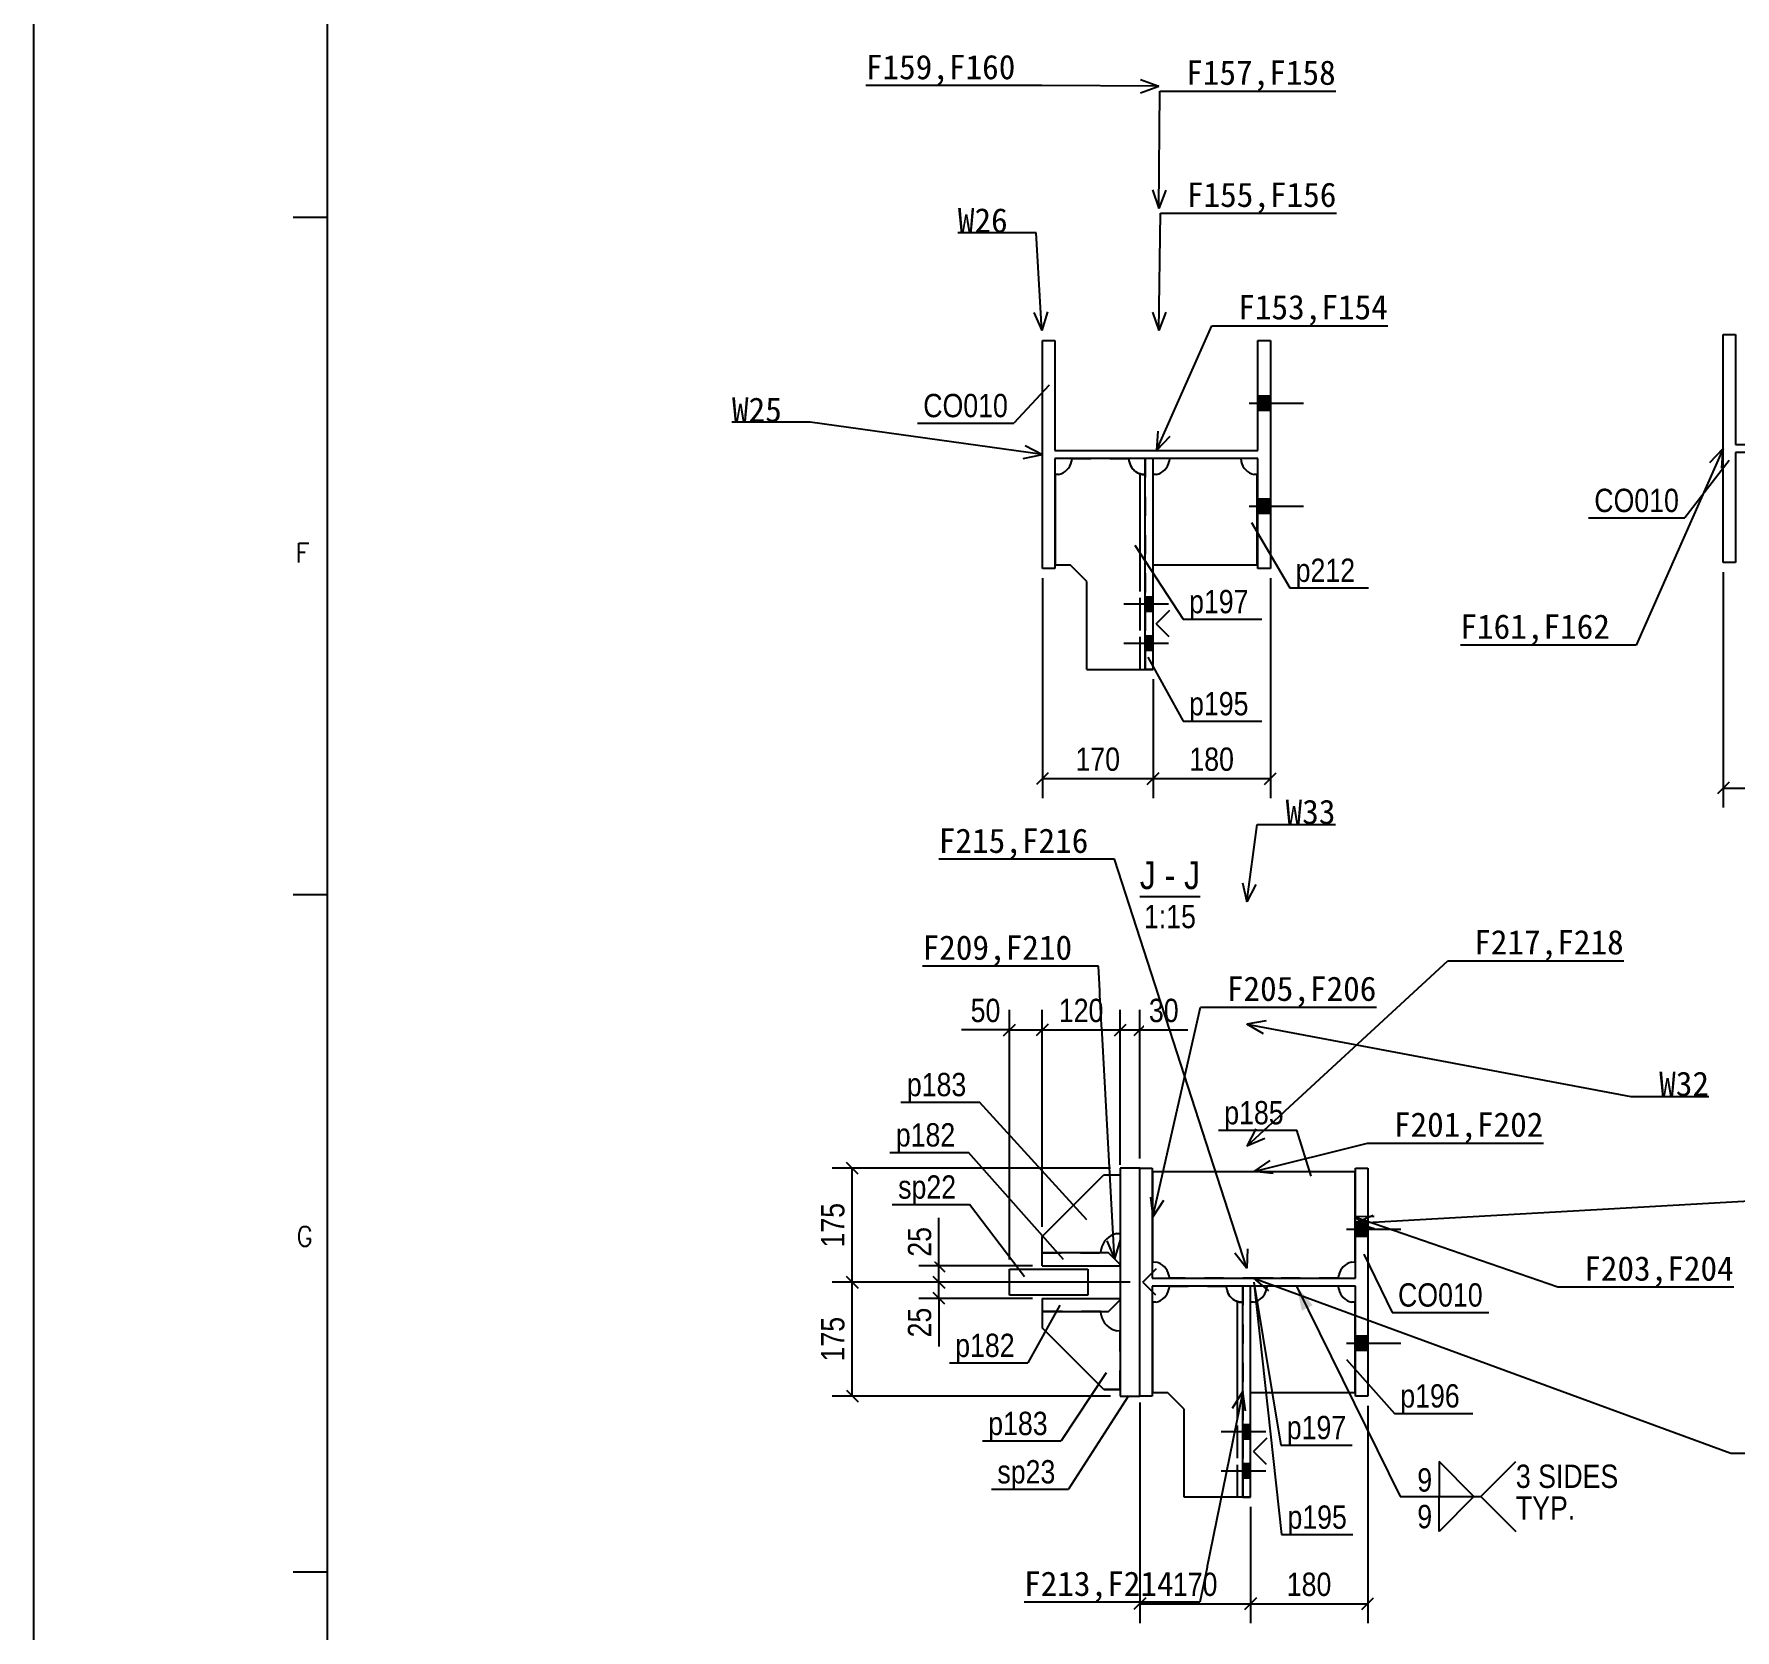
# Model space of a CAD drawing. Header units: millimetres. Extents: x -256 to 585, y -266 to 464.
# Drawn here: x -256.1 to -82, y -183.5 to -20.2 of the extents above; entities that cross this region are included whole.
import ezdxf

# ---------------------------------------------------------------- set-up
doc = ezdxf.new("R2010")
doc.units = ezdxf.units.MM
doc.linetypes.add('DXK_LINE_DOT2', pattern=[3.9198, 1.9599, -1.9599])
doc.layers.add('WELD_LABELS', color=5, linetype='Continuous')
doc.styles.add('Arial Narrow', font='ARIALN.TTF', dxfattribs={"height": 0.2})

# ---------------------------------------------------------------- blocks, each defined once
blk = doc.blocks.new('Unknown-252070812-55923')
at = {"color": 7, "linetype": 'Continuous'}
for p, q in [((-256.15, -266.25), (-256.15, 327.75)), ((-226.11, -246.9), (-226.11, 307.74)), ((-229.61, -38.91), (-226.11, -38.91)), ((-229.05, -74.25), (-229.05, -72.26)), ((-229.05, -72.26), (-228, -72.26)), ((-229.05, -73.21), (-228.4, -73.21)), ((-229.61, -108.25), (-226.11, -108.25)), ((-228.97, -142.73), (-229.05, -143.01)), ((-228.89, -142.53), (-228.97, -142.73)), ((-228.72, -142.34), (-228.89, -142.53)), ((-228.56, -142.25), (-228.72, -142.34)), ((-228.24, -142.25), (-228.56, -142.25)), ((-228.08, -142.34), (-228.24, -142.25)), ((-227.92, -142.53), (-228.08, -142.34)), ((-227.83, -142.73), (-227.92, -142.53)), ((-229.05, -143.01), (-229.05, -143.49)), ((-229.05, -143.49), (-228.97, -143.77)), ((-228.97, -143.77), (-228.89, -143.96)), ((-228.89, -143.96), (-228.72, -144.15)), ((-228.72, -144.15), (-228.56, -144.25)), ((-228.56, -144.25), (-228.24, -144.25)), ((-227.83, -143.49), (-228.24, -143.49)), ((-228.24, -144.25), (-228.08, -144.15)), ((-228.08, -144.15), (-227.92, -143.96)), ((-227.92, -143.96), (-227.83, -143.77)), ((-227.83, -143.77), (-227.83, -143.49)), ((-229.61, -177.59), (-226.11, -177.59))]:
    blk.add_line(p, q, dxfattribs=at)
blk = doc.blocks.new('Unknown-252070812-20 - 8478')
at = {"color": 6, "linetype": 'Continuous'}
blk.add_line((-142.95, -108.44), (-136.77, -108.44), dxfattribs=at)
at = {"color": 0, "linetype": 'Continuous'}
for points in [[(-141.31, -107.69), (-141.31, -104.69), (-142.95, -104.69), (-142.95, -107.69)], [(-139.32, -107.69), (-139.32, -104.69), (-140.41, -104.69), (-140.41, -107.69)], [(-136.77, -107.69), (-136.77, -104.69), (-138.42, -104.69), (-138.42, -107.69)], [(-137.2, -111.69), (-137.2, -109.19), (-142.53, -109.19), (-142.53, -111.69)]]:
    blk.add_wipeout(points, dxfattribs=at)
at = {"color": 6, "linetype": 'Continuous', "style": 'Arial Narrow'}
for s, height, p in [('J', 2.86, (-142.95, -107.69)), ('J', 2.86, (-138.42, -107.69)), ('-', 2.86, (-140.41, -107.69)), ('1:15', 2.386, (-142.53, -111.69))]:
    blk.add_text(s, height=height, dxfattribs=at).set_placement(p)
blk = doc.blocks.new('Part-252070812-8609 - 8478')
at = {"color": 2, "linetype": 'Continuous'}
for p, q in [((-139.93, -63.6), (-139.96, -63.92)), ((-132.56, -63.92), (-132.59, -63.6)), ((-141.27, -65.23), (-141.59, -65.26)), ((-130.93, -65.26), (-131.25, -65.23)), ((-130.93, -67.65), (-130.93, -65.26)), ((-130.93, -74.53), (-130.93, -69.28)), ((-130.93, -74.53), (-141.59, -74.53))]:
    blk.add_line(p, q, dxfattribs=at)
at = {"color": 7, "linetype": 'DXK_LINE_DOT2'}
for p, q in [((-132.59, -63.6), (-139.93, -63.6)), ((-141.59, -74.53), (-141.59, -65.26)), ((-130.93, -69.28), (-130.93, -67.65))]:
    blk.add_line(p, q, dxfattribs=at)
at = {"color": 2, "linetype": 'Continuous'}
for centre, start, end in [((-141.59, -63.6), 281.25, 348.75), ((-130.93, -63.6), 191.25, 258.75)]:
    blk.add_arc(centre, 1.67, start, end, dxfattribs=at)
blk = doc.blocks.new('Bolt-252070812-8529 - 8478')
at = {"linetype": 'Continuous'}
blk.add_hatch(color=3, dxfattribs=at).paths.add_polyline_path([(-129.59, -58.66), (-129.59, -57.2), (-130.86, -57.2), (-130.86, -58.66)])
at = {"color": 3, "linetype": 'Continuous'}
for p, q in [((-130.86, -57.2), (-129.59, -57.2)), ((-131.75, -57.93), (-126.19, -57.93)), ((-130.86, -58.66), (-129.59, -58.66))]:
    blk.add_line(p, q, dxfattribs=at)
blk = doc.blocks.new('Bolt-252070812-8489 - 8478')
at = {"linetype": 'Continuous'}
for points in [[(-142.39, -77.8), (-142.39, -79.26), (-141.59, -79.26), (-141.59, -77.8)], [(-142.39, -81.8), (-142.39, -83.26), (-141.59, -83.26), (-141.59, -81.8)]]:
    blk.add_hatch(color=3, dxfattribs=at).paths.add_polyline_path(points)
at = {"color": 3, "linetype": 'Continuous'}
for p, q in [((-141.59, -77.8), (-142.39, -77.8)), ((-140.03, -78.53), (-144.59, -78.53)), ((-141.59, -79.26), (-142.39, -79.26)), ((-141.59, -81.8), (-142.39, -81.8)), ((-140.03, -82.53), (-144.59, -82.53)), ((-141.59, -83.26), (-142.39, -83.26))]:
    blk.add_line(p, q, dxfattribs=at)
blk = doc.blocks.new('Part-252070812-8694 - 8478')
at = {"color": 2, "linetype": 'Continuous'}
for p, q in [((-152.93, -74.86), (-152.93, -51.53)), ((-152.93, -51.53), (-151.66, -51.53)), ((-151.66, -51.53), (-151.66, -62.8)), ((-130.86, -62.8), (-130.86, -51.53)), ((-130.86, -51.53), (-129.59, -51.53)), ((-129.59, -51.53), (-129.59, -74.86)), ((-151.66, -62.8), (-130.86, -62.8)), ((-130.86, -63.6), (-151.66, -63.6)), ((-151.66, -63.6), (-151.66, -74.86)), ((-130.86, -74.86), (-130.86, -63.6)), ((-151.66, -74.86), (-152.93, -74.86)), ((-129.59, -74.86), (-130.86, -74.86))]:
    blk.add_line(p, q, dxfattribs=at)
blk = doc.blocks.new('Bolt-252070812-8534 - 8478')
at = {"linetype": 'Continuous'}
blk.add_hatch(color=3, dxfattribs=at).paths.add_polyline_path([(-129.59, -69.2), (-129.59, -67.73), (-130.86, -67.73), (-130.86, -69.2)])
at = {"color": 3, "linetype": 'Continuous'}
for p, q in [((-130.86, -67.73), (-129.59, -67.73)), ((-131.75, -68.47), (-126.19, -68.47)), ((-130.86, -69.2), (-129.59, -69.2))]:
    blk.add_line(p, q, dxfattribs=at)
blk = doc.blocks.new('Part-252070812-8604 - 8478')
at = {"color": 2, "linetype": 'Continuous'}
for p, q in [((-149.93, -63.6), (-149.96, -63.92)), ((-144.03, -63.92), (-144.06, -63.6)), ((-151.27, -65.23), (-151.59, -65.26)), ((-151.59, -74.53), (-151.59, -65.26)), ((-142.93, -65.17), (-143.03, -65.14)), ((-142.93, -77.22), (-142.93, -65.17)), ((-142.72, -65.23), (-142.93, -65.17)), ((-142.39, -65.26), (-142.72, -65.23)), ((-150.06, -74.53), (-151.59, -74.53)), ((-148.39, -76.2), (-150.06, -74.53)), ((-148.39, -85.2), (-148.39, -76.2)), ((-142.93, -81.22), (-142.93, -79.84)), ((-148.39, -85.2), (-142.39, -85.2)), ((-142.93, -85.2), (-142.93, -83.84))]:
    blk.add_line(p, q, dxfattribs=at)
at = {"color": 7, "linetype": 'DXK_LINE_DOT2'}
for p, q in [((-149.93, -63.6), (-144.06, -63.6)), ((-142.72, -65.23), (-142.39, -65.26)), ((-142.39, -85.2), (-142.39, -65.26)), ((-142.93, -79.84), (-142.93, -77.22)), ((-142.93, -83.84), (-142.93, -81.22))]:
    blk.add_line(p, q, dxfattribs=at)
at = {"color": 2, "linetype": 'Continuous'}
for centre, start, end in [((-151.59, -63.6), 281.25, 348.75), ((-142.39, -63.6), 191.25, 247.5)]:
    blk.add_arc(centre, 1.67, start, end, dxfattribs=at)
at = {"color": 7, "linetype": 'DXK_LINE_DOT2'}
blk.add_arc((-142.39, -63.6), 1.67, 191.25, 258.75, dxfattribs=at)
blk = doc.blocks.new('Part-252070812-8624 - 8478')
at = {"color": 7, "linetype": 'DXK_LINE_DOT2'}
for p, q in [((-142.39, -63.6), (-142.39, -85.2)), ((-141.59, -63.6), (-142.39, -63.6)), ((-141.59, -85.2), (-141.59, -63.6)), ((-142.39, -85.2), (-141.59, -85.2))]:
    blk.add_line(p, q, dxfattribs=at)
at = {"color": 2, "linetype": 'Continuous'}
for p, q in [((-142.39, -85.2), (-142.39, -63.6)), ((-141.59, -63.6), (-142.39, -63.6)), ((-141.59, -85.2), (-141.59, -63.6)), ((-141.29, -80.53), (-139.89, -79.13)), ((-141.29, -80.53), (-139.99, -81.83)), ((-141.59, -85.2), (-142.39, -85.2))]:
    blk.add_line(p, q, dxfattribs=at)
blk = doc.blocks.new('Part-252070812-9061 - 8955')
at = {"color": 2, "linetype": 'Continuous'}
for p, q in [((-83.23, -74.26), (-83.23, -50.93)), ((-83.23, -50.93), (-81.96, -50.93)), ((-81.96, -50.93), (-81.96, -62.19)), ((-61.16, -62.19), (-61.16, -50.93)), ((-61.16, -50.93), (-59.9, -50.93)), ((-59.9, -50.93), (-59.9, -74.26)), ((-81.96, -62.19), (-61.16, -62.19)), ((-61.16, -62.99), (-81.96, -62.99)), ((-81.96, -62.99), (-81.96, -74.26)), ((-61.16, -74.26), (-61.16, -62.99)), ((-81.96, -74.26), (-83.23, -74.26)), ((-59.9, -74.26), (-61.16, -74.26))]:
    blk.add_line(p, q, dxfattribs=at)
blk = doc.blocks.new('Part-252070812-11088 - 10917')
at = {"color": 7, "linetype": 'DXK_LINE_DOT2'}
for p, q in [((-132.42, -148.33), (-132.42, -169.93)), ((-131.62, -148.33), (-132.42, -148.33)), ((-131.62, -169.93), (-131.62, -148.33)), ((-132.42, -169.93), (-131.62, -169.93))]:
    blk.add_line(p, q, dxfattribs=at)
at = {"color": 2, "linetype": 'Continuous'}
for p, q in [((-132.42, -169.93), (-132.42, -148.33)), ((-131.62, -148.33), (-132.42, -148.33)), ((-131.62, -169.93), (-131.62, -148.33)), ((-131.32, -165.26), (-129.92, -163.86)), ((-131.32, -165.26), (-130.02, -166.56)), ((-131.62, -169.93), (-132.42, -169.93))]:
    blk.add_line(p, q, dxfattribs=at)
blk = doc.blocks.new('Bolt-252070812-10983 - 10917')
at = {"linetype": 'Continuous'}
blk.add_hatch(color=3, dxfattribs=at).paths.add_polyline_path([(-119.62, -154.89), (-119.62, -153.43), (-120.89, -153.43), (-120.89, -154.89)])
at = {"color": 3, "linetype": 'Continuous'}
for p, q in [((-121.78, -154.16), (-116.22, -154.16)), ((-120.89, -153.43), (-119.62, -153.43)), ((-120.89, -154.89), (-119.62, -154.89))]:
    blk.add_line(p, q, dxfattribs=at)
blk = doc.blocks.new('Part-252070812-11078 - 10917')
at = {"color": 2, "linetype": 'Continuous'}
for p, q in [((-139.95, -148.33), (-139.99, -148.65)), ((-134.06, -148.65), (-134.09, -148.33)), ((-141.3, -149.96), (-141.62, -149.99)), ((-141.62, -159.26), (-141.62, -149.99)), ((-132.95, -149.9), (-133.06, -149.87)), ((-132.95, -161.95), (-132.95, -149.9)), ((-132.75, -149.96), (-132.95, -149.9)), ((-132.42, -149.99), (-132.75, -149.96)), ((-140.09, -159.26), (-141.62, -159.26)), ((-138.42, -160.93), (-140.09, -159.26)), ((-138.42, -169.93), (-138.42, -160.93)), ((-132.95, -165.95), (-132.95, -164.57)), ((-132.95, -169.93), (-132.95, -168.57)), ((-132.42, -169.93), (-138.42, -169.93))]:
    blk.add_line(p, q, dxfattribs=at)
at = {"color": 7, "linetype": 'DXK_LINE_DOT2'}
for p, q in [((-139.95, -148.33), (-134.09, -148.33)), ((-132.75, -149.96), (-132.42, -149.99)), ((-132.42, -169.93), (-132.42, -149.99)), ((-132.95, -164.57), (-132.95, -161.95)), ((-132.95, -168.57), (-132.95, -165.95))]:
    blk.add_line(p, q, dxfattribs=at)
at = {"color": 2, "linetype": 'Continuous'}
for centre, start, end in [((-141.62, -148.33), 281.25, 348.75), ((-132.42, -148.33), 191.25, 247.5)]:
    blk.add_arc(centre, 1.67, start, end, dxfattribs=at)
at = {"color": 7, "linetype": 'DXK_LINE_DOT2'}
blk.add_arc((-132.42, -148.33), 1.67, 191.25, 258.75, dxfattribs=at)
blk = doc.blocks.new('Bolt-252070812-10933 - 10917')
at = {"linetype": 'Continuous'}
for points in [[(-132.42, -162.53), (-132.42, -163.99), (-131.62, -163.99), (-131.62, -162.53)], [(-132.42, -166.53), (-132.42, -167.99), (-131.62, -167.99), (-131.62, -166.53)]]:
    blk.add_hatch(color=3, dxfattribs=at).paths.add_polyline_path(points)
at = {"color": 3, "linetype": 'Continuous'}
for p, q in [((-130.06, -163.26), (-134.62, -163.26)), ((-131.62, -162.53), (-132.42, -162.53)), ((-131.62, -163.99), (-132.42, -163.99)), ((-131.62, -166.53), (-132.42, -166.53)), ((-130.06, -167.26), (-134.62, -167.26)), ((-131.62, -167.99), (-132.42, -167.99))]:
    blk.add_line(p, q, dxfattribs=at)
blk = doc.blocks.new('Bolt-252070812-10978 - 10917')
at = {"linetype": 'Continuous'}
blk.add_hatch(color=3, dxfattribs=at).paths.add_polyline_path([(-119.62, -143.23), (-119.62, -141.76), (-120.89, -141.76), (-120.89, -143.23)])
at = {"color": 3, "linetype": 'Continuous'}
for p, q in [((-121.78, -142.49), (-116.22, -142.49)), ((-120.89, -141.76), (-119.62, -141.76)), ((-120.89, -143.23), (-119.62, -143.23))]:
    blk.add_line(p, q, dxfattribs=at)
blk = doc.blocks.new('Part-252070812-11083 - 10917')
at = {"color": 2, "linetype": 'Continuous'}
for p, q in [((-129.95, -148.33), (-129.99, -148.65)), ((-122.59, -148.65), (-122.62, -148.33)), ((-131.3, -149.96), (-131.62, -149.99)), ((-120.95, -149.99), (-121.28, -149.96)), ((-120.95, -149.99), (-120.95, -159.26)), ((-120.95, -159.26), (-131.62, -159.26))]:
    blk.add_line(p, q, dxfattribs=at)
at = {"color": 7, "linetype": 'DXK_LINE_DOT2'}
for p, q in [((-122.62, -148.33), (-129.95, -148.33)), ((-131.62, -159.26), (-131.62, -149.99))]:
    blk.add_line(p, q, dxfattribs=at)
at = {"color": 2, "linetype": 'Continuous'}
for centre, start, end in [((-131.62, -148.33), 281.25, 348.75), ((-120.95, -148.33), 191.25, 258.75)]:
    blk.add_arc(centre, 1.67, start, end, dxfattribs=at)
blk = doc.blocks.new('Part-252070812-11133 - 10917')
at = {"color": 2, "linetype": 'Continuous'}
for p, q in [((-142.95, -159.59), (-142.95, -136.26)), ((-142.95, -136.26), (-141.69, -136.26)), ((-141.69, -136.26), (-141.69, -147.53)), ((-120.89, -147.53), (-120.89, -136.26)), ((-120.89, -136.26), (-119.62, -136.26)), ((-119.62, -136.26), (-119.62, -159.59)), ((-141.69, -147.53), (-120.89, -147.53)), ((-120.89, -148.33), (-141.69, -148.33)), ((-141.69, -148.33), (-141.69, -159.59)), ((-120.89, -159.59), (-120.89, -148.33)), ((-141.69, -159.59), (-142.95, -159.59)), ((-119.62, -159.59), (-120.89, -159.59))]:
    blk.add_line(p, q, dxfattribs=at)
blk = doc.blocks.new('Part-252070812-11143 - 10917')
at = {"color": 2, "linetype": 'Continuous'}
for p, q in [((-141.62, -145.86), (-141.62, -136.59)), ((-141.62, -136.59), (-120.95, -136.59)), ((-120.95, -136.59), (-120.95, -145.86)), ((-141.62, -145.86), (-141.3, -145.89)), ((-121.28, -145.89), (-120.95, -145.86)), ((-139.99, -147.2), (-139.95, -147.53)), ((-122.62, -147.53), (-122.59, -147.2))]:
    blk.add_line(p, q, dxfattribs=at)
at = {"color": 7, "linetype": 'DXK_LINE_DOT2'}
blk.add_line((-122.62, -147.53), (-139.95, -147.53), dxfattribs=at)
at = {"color": 2, "linetype": 'Continuous'}
for centre, start, end in [((-141.62, -147.53), 11.2506, 78.75), ((-120.95, -147.53), 101.2501, 168.7506)]:
    blk.add_arc(centre, 1.67, start, end, dxfattribs=at)
blk = doc.blocks.new('Part-252070812-11163 - 10917')
at = {"color": 2, "linetype": 'Continuous'}
for p, q in [((-152.95, -143.26), (-146.62, -136.93)), ((-146.62, -136.93), (-144.95, -136.93)), ((-152.95, -144.93), (-152.95, -143.26)), ((-145.3, -142.96), (-144.95, -142.93)), ((-146.95, -144.93), (-146.92, -144.58))]:
    blk.add_line(p, q, dxfattribs=at)
at = {"color": 7, "linetype": 'DXK_LINE_DOT2'}
for p, q in [((-146.62, -136.93), (-144.95, -136.93)), ((-144.95, -136.93), (-144.95, -142.93)), ((-146.95, -144.93), (-152.95, -144.93)), ((-152.95, -144.93), (-146.95, -144.93))]:
    blk.add_line(p, q, dxfattribs=at)
at = {"color": 2, "linetype": 'Continuous'}
blk.add_arc((-144.95, -144.93), 2, 100, 170, dxfattribs=at)
blk = doc.blocks.new('Part-252070812-11168 - 10917')
at = {"color": 2, "linetype": 'Continuous'}
for p, q in [((-152.95, -150.93), (-152.95, -152.59)), ((-146.92, -151.27), (-146.95, -150.93)), ((-146.62, -158.93), (-152.95, -152.59)), ((-144.95, -152.93), (-145.3, -152.9)), ((-146.62, -158.93), (-144.95, -158.93))]:
    blk.add_line(p, q, dxfattribs=at)
at = {"color": 7, "linetype": 'DXK_LINE_DOT2'}
for p, q in [((-152.95, -150.93), (-146.95, -150.93)), ((-146.95, -150.93), (-152.95, -150.93)), ((-144.95, -158.93), (-144.95, -152.93)), ((-144.95, -158.93), (-146.62, -158.93))]:
    blk.add_line(p, q, dxfattribs=at)
at = {"color": 2, "linetype": 'Continuous'}
blk.add_arc((-144.95, -150.93), 2, 190, 260, dxfattribs=at)
blk = doc.blocks.new('Part-252070812-11173 - 10917')
at = {"color": 2, "linetype": 'Continuous'}
for p, q in [((-152.95, -149.59), (-152.95, -150.93)), ((-152.95, -149.59), (-144.95, -149.59)), ((-146.15, -150.93), (-144.95, -149.73)), ((-144.95, -149.59), (-144.95, -149.73)), ((-152.95, -150.93), (-146.15, -150.93))]:
    blk.add_line(p, q, dxfattribs=at)
blk = doc.blocks.new('Part-252070812-11178 - 10917')
at = {"color": 2, "linetype": 'Continuous'}
for p, q in [((-152.95, -146.26), (-152.95, -144.93)), ((-146.15, -144.93), (-152.95, -144.93)), ((-144.95, -146.13), (-146.15, -144.93)), ((-144.95, -146.26), (-144.95, -146.13)), ((-152.95, -146.26), (-144.95, -146.26))]:
    blk.add_line(p, q, dxfattribs=at)
blk = doc.blocks.new('Part-252070812-11183 - 10917')
at = {"color": 2, "linetype": 'Continuous'}
for p, q in [((-156.29, -146.59), (-148.29, -146.59)), ((-156.29, -149.26), (-156.29, -146.59)), ((-148.29, -146.59), (-148.29, -149.26)), ((-148.29, -149.26), (-156.29, -149.26))]:
    blk.add_line(p, q, dxfattribs=at)
blk = doc.blocks.new('Part-252070812-11188 - 10917')
at = {"color": 2, "linetype": 'Continuous'}
for p, q in [((-142.95, -136.26), (-144.95, -136.26)), ((-144.95, -136.26), (-144.95, -159.59)), ((-142.65, -147.93), (-141.25, -146.53)), ((-142.65, -147.93), (-141.25, -146.53)), ((-142.65, -147.93), (-141.35, -149.23)), ((-142.65, -147.93), (-141.35, -149.23)), ((-144.95, -159.59), (-142.95, -159.59))]:
    blk.add_line(p, q, dxfattribs=at)
at = {"color": 7, "linetype": 'DXK_LINE_DOT2'}
blk.add_line((-142.95, -159.59), (-142.95, -136.26), dxfattribs=at)
blk = doc.blocks.new('StraightDimension-252070812-49641 - 8478')
at = {"color": 7, "linetype": 'Continuous'}
for p, q in [((-129.59, -75.86), (-129.59, -98.38)), ((-141.59, -86.2), (-141.59, -98.38)), ((-140.99, -95.78), (-142.19, -96.98)), ((-141.59, -96.38), (-129.59, -96.38)), ((-130.19, -96.98), (-128.99, -95.78))]:
    blk.add_line(p, q, dxfattribs=at)
at = {"color": 0}
blk.add_wipeout([(-132.81, -96.08), (-132.81, -92.58), (-138.38, -92.58), (-138.38, -96.08)], dxfattribs=at)
at = {"color": 4, "style": 'Arial Narrow'}
blk.add_text('180', height=2.386, dxfattribs=at).set_placement((-137.88, -95.58))
blk = doc.blocks.new('StraightDimension-252070812-49642 - 8478')
at = {"color": 7, "linetype": 'Continuous'}
for p, q in [((-152.93, -75.86), (-152.93, -98.38)), ((-141.59, -86.2), (-141.59, -98.38)), ((-152.33, -95.78), (-153.53, -96.98)), ((-152.93, -96.38), (-141.59, -96.38)), ((-142.19, -96.98), (-140.99, -95.78))]:
    blk.add_line(p, q, dxfattribs=at)
at = {"color": 0}
blk.add_wipeout([(-144.47, -96.08), (-144.47, -92.58), (-150.04, -92.58), (-150.04, -96.08)], dxfattribs=at)
at = {"color": 4, "style": 'Arial Narrow'}
blk.add_text('170', height=2.386, dxfattribs=at).set_placement((-149.54, -95.58))
blk = doc.blocks.new('StraightDimension-252070812-49678 - 8955')
at = {"color": 7, "linetype": 'Continuous'}
for p, q in [((-83.23, -75.26), (-83.23, -99.34)), ((-71.9, -85.59), (-71.9, -99.34)), ((-82.63, -96.74), (-83.83, -97.94)), ((-83.23, -97.34), (-71.9, -97.34)), ((-72.5, -97.94), (-71.3, -96.74))]:
    blk.add_line(p, q, dxfattribs=at)
at = {"color": 0}
blk.add_wipeout([(-74.78, -97.04), (-74.78, -93.54), (-80.35, -93.54), (-80.35, -97.04)], dxfattribs=at)
at = {"color": 4, "style": 'Arial Narrow'}
blk.add_text('170', height=2.386, dxfattribs=at).set_placement((-79.85, -96.54))
blk = doc.blocks.new('StraightDimension-252070812-50131 - 10917')
at = {"color": 7, "linetype": 'Continuous'}
for p, q in [((-142.95, -160.26), (-142.95, -182.85)), ((-131.62, -170.93), (-131.62, -182.85)), ((-142.35, -180.25), (-143.55, -181.45)), ((-142.95, -180.85), (-131.62, -180.85)), ((-132.22, -181.45), (-131.02, -180.25))]:
    blk.add_line(p, q, dxfattribs=at)
at = {"color": 0}
blk.add_wipeout([(-134.5, -180.55), (-134.5, -177.05), (-140.07, -177.05), (-140.07, -180.55)], dxfattribs=at)
at = {"color": 4, "style": 'Arial Narrow'}
blk.add_text('170', height=2.386, dxfattribs=at).set_placement((-139.57, -180.05))
blk = doc.blocks.new('StraightDimension-252070812-11318 - 10917')
at = {"color": 7, "linetype": 'Continuous'}
for p, q in [((-156.29, -145.59), (-156.29, -120.05)), ((-152.95, -142.26), (-152.95, -120.05)), ((-156.89, -122.7), (-155.69, -121.5)), ((-152.35, -121.5), (-153.55, -122.7)), ((-156.29, -122.1), (-152.95, -122.1))]:
    blk.add_line(p, q, dxfattribs=at)
at = {"color": 0}
blk.add_wipeout([(-156.73, -121.8), (-156.73, -118.3), (-160.77, -118.3), (-160.77, -121.8)], dxfattribs=at)
at = {"color": 7, "linetype": 'Continuous'}
blk.add_line((-156.29, -122.1), (-161.21, -122.1), dxfattribs=at)
blk.add_line((-156.29, -122.1), (-161.21, -122.1), dxfattribs=at)
at = {"color": 4, "style": 'Arial Narrow'}
blk.add_text('50', height=2.386, dxfattribs=at).set_placement((-160.27, -121.3))
blk = doc.blocks.new('StraightDimension-252070812-11327 - 10917')
at = {"color": 7, "linetype": 'Continuous'}
for p, q in [((-152.95, -142.26), (-152.95, -120.05)), ((-144.95, -135.93), (-144.95, -120.05)), ((-152.35, -121.5), (-153.55, -122.7)), ((-145.55, -122.7), (-144.35, -121.5)), ((-152.95, -122.1), (-144.95, -122.1))]:
    blk.add_line(p, q, dxfattribs=at)
at = {"color": 0}
blk.add_wipeout([(-146.17, -121.8), (-146.17, -118.3), (-151.74, -118.3), (-151.74, -121.8)], dxfattribs=at)
at = {"color": 4, "style": 'Arial Narrow'}
blk.add_text('120', height=2.386, dxfattribs=at).set_placement((-151.24, -121.3))
blk = doc.blocks.new('StraightDimension-252070812-11336 - 10917')
at = {"color": 7, "linetype": 'Continuous'}
for p, q in [((-144.95, -135.93), (-144.95, -120.05)), ((-142.95, -135.26), (-142.95, -120.05)), ((-145.55, -122.7), (-144.35, -121.5)), ((-142.35, -121.5), (-143.55, -122.7)), ((-144.95, -122.1), (-142.95, -122.1))]:
    blk.add_line(p, q, dxfattribs=at)
at = {"color": 0}
blk.add_wipeout([(-138.47, -121.8), (-138.47, -118.3), (-142.52, -118.3), (-142.52, -121.8)], dxfattribs=at)
at = {"color": 7, "linetype": 'Continuous'}
blk.add_line((-142.95, -122.1), (-138.03, -122.1), dxfattribs=at)
blk.add_line((-142.95, -122.1), (-138.03, -122.1), dxfattribs=at)
at = {"color": 4, "style": 'Arial Narrow'}
blk.add_text('30', height=2.386, dxfattribs=at).set_placement((-142.02, -121.3))
blk = doc.blocks.new('StraightDimension-252070812-50130 - 10917')
at = {"color": 7, "linetype": 'Continuous'}
for p, q in [((-119.62, -160.59), (-119.62, -182.85)), ((-131.62, -170.93), (-131.62, -182.85)), ((-131.02, -180.25), (-132.22, -181.45)), ((-131.62, -180.85), (-119.62, -180.85)), ((-120.22, -181.45), (-119.02, -180.25))]:
    blk.add_line(p, q, dxfattribs=at)
at = {"color": 0}
blk.add_wipeout([(-122.84, -180.55), (-122.84, -177.05), (-128.41, -177.05), (-128.41, -180.55)], dxfattribs=at)
at = {"color": 4, "style": 'Arial Narrow'}
blk.add_text('180', height=2.386, dxfattribs=at).set_placement((-127.91, -180.05))
blk = doc.blocks.new('StraightDimension-252070812-50269 - 10917')
at = {"color": 7, "linetype": 'Continuous'}
for p, q in [((-171.79, -136.86), (-172.99, -135.66)), ((-145.95, -136.26), (-174.44, -136.26)), ((-172.39, -147.93), (-172.39, -136.26)), ((-157.29, -147.93), (-174.44, -147.93)), ((-172.99, -147.33), (-171.79, -148.53))]:
    blk.add_line(p, q, dxfattribs=at)
at = {"color": 0}
blk.add_wipeout([(-172.69, -139.31), (-176.19, -139.31), (-176.19, -144.88), (-172.69, -144.88)], dxfattribs=at)
at = {"color": 4, "style": 'Arial Narrow'}
blk.add_text('175', height=2.386, rotation=90.0002, dxfattribs=at).set_placement((-173.19, -144.38))
blk = doc.blocks.new('StraightDimension-252070812-50270 - 10917')
at = {"color": 7, "linetype": 'Continuous'}
for p, q in [((-157.29, -147.93), (-174.44, -147.93)), ((-171.79, -148.53), (-172.99, -147.33)), ((-172.39, -159.59), (-172.39, -147.93)), ((-145.95, -159.59), (-174.44, -159.59)), ((-172.99, -158.99), (-171.79, -160.19))]:
    blk.add_line(p, q, dxfattribs=at)
at = {"color": 0}
blk.add_wipeout([(-172.69, -150.97), (-176.19, -150.97), (-176.19, -156.54), (-172.69, -156.54)], dxfattribs=at)
at = {"color": 4, "style": 'Arial Narrow'}
blk.add_text('175', height=2.386, rotation=90.0002, dxfattribs=at).set_placement((-173.19, -156.04))
blk = doc.blocks.new('StraightDimension-252070812-50289 - 10917')
at = {"color": 7, "linetype": 'Continuous'}
for p, q in [((-164.11, -145.66), (-162.91, -146.86)), ((-153.95, -146.26), (-165.56, -146.26)), ((-143.95, -147.93), (-165.56, -147.93)), ((-162.91, -148.53), (-164.11, -147.33)), ((-163.51, -147.93), (-163.51, -146.26))]:
    blk.add_line(p, q, dxfattribs=at)
at = {"color": 0}
blk.add_wipeout([(-163.81, -141.78), (-167.31, -141.78), (-167.31, -145.82), (-163.81, -145.82)], dxfattribs=at)
at = {"color": 7, "linetype": 'Continuous'}
blk.add_line((-163.51, -146.26), (-163.51, -141.34), dxfattribs=at)
blk.add_line((-163.51, -146.26), (-163.51, -141.34), dxfattribs=at)
at = {"color": 4, "style": 'Arial Narrow'}
blk.add_text('25', height=2.386, rotation=90.0002, dxfattribs=at).set_placement((-164.31, -145.32))
blk = doc.blocks.new('StraightDimension-252070812-50290 - 10917')
at = {"color": 7, "linetype": 'Continuous'}
for p, q in [((-143.95, -147.93), (-165.56, -147.93)), ((-164.11, -147.33), (-162.91, -148.53)), ((-163.51, -149.59), (-163.51, -147.93)), ((-153.95, -149.59), (-165.56, -149.59)), ((-162.91, -150.19), (-164.11, -148.99))]:
    blk.add_line(p, q, dxfattribs=at)
at = {"color": 0}
blk.add_wipeout([(-163.81, -150.03), (-167.31, -150.03), (-167.31, -154.08), (-163.81, -154.08)], dxfattribs=at)
at = {"color": 7, "linetype": 'Continuous'}
blk.add_line((-163.51, -149.59), (-163.51, -154.51), dxfattribs=at)
blk.add_line((-163.51, -149.59), (-163.51, -154.51), dxfattribs=at)
at = {"color": 4, "style": 'Arial Narrow'}
blk.add_text('25', height=2.386, rotation=90.0002, dxfattribs=at).set_placement((-164.31, -153.58))
blk = doc.blocks.new('Mark-252070812-8690 - 8478')
at = {"color": 0}
blk.add_wipeout([(-156.44, -59.38), (-156.44, -56.88), (-165.12, -56.88), (-165.12, -59.38)], dxfattribs=at)
blk.add_wipeout([(-156.44, -59.38), (-156.44, -56.88), (-165.12, -56.88), (-165.12, -59.38)], dxfattribs=at)
at = {"color": 7, "linetype": 'Continuous'}
for p in [(-152.23, -56.11), (-165.72, -59.98)]:
    blk.add_line(p, (-155.84, -59.98), dxfattribs=at)
at = {"color": 3, "style": 'Arial Narrow'}
blk.add_text('CO010', height=2.386, dxfattribs=at).set_placement((-165.12, -59.38))
blk = doc.blocks.new('Mark-252070812-49617 - 8478')
at = {"color": 0}
blk.add_wipeout([(-131.81, -79.45), (-131.81, -76.95), (-137.91, -76.95), (-137.91, -79.45)], dxfattribs=at)
blk.add_wipeout([(-131.81, -79.45), (-131.81, -76.95), (-137.91, -76.95), (-137.91, -79.45)], dxfattribs=at)
at = {"color": 7, "linetype": 'Continuous'}
for p, q in [((-143.46, -72.48), (-138.51, -80.05)), ((-138.51, -80.05), (-130.46, -80.05))]:
    blk.add_line(p, q, dxfattribs=at)
at = {"color": 3, "style": 'Arial Narrow'}
blk.add_text('p197', height=2.386, dxfattribs=at).set_placement((-137.91, -79.45))
blk = doc.blocks.new('Mark-252070812-49621 - 8478')
at = {"color": 0}
blk.add_wipeout([(-120.91, -76.24), (-120.91, -73.74), (-127, -73.74), (-127, -76.24)], dxfattribs=at)
blk.add_wipeout([(-120.91, -76.24), (-120.91, -73.74), (-127, -73.74), (-127, -76.24)], dxfattribs=at)
at = {"color": 7, "linetype": 'Continuous'}
for p, q in [((-131.53, -70.17), (-127.6, -76.84)), ((-127.6, -76.84), (-119.56, -76.84))]:
    blk.add_line(p, q, dxfattribs=at)
at = {"color": 3, "style": 'Arial Narrow'}
blk.add_text('p212', height=2.386, dxfattribs=at).set_placement((-127, -76.24))
blk = doc.blocks.new('Mark-252070812-49625 - 8478')
at = {"color": 0}
blk.add_wipeout([(-131.82, -89.9), (-131.82, -87.4), (-137.91, -87.4), (-137.91, -89.9)], dxfattribs=at)
blk.add_wipeout([(-131.82, -89.9), (-131.82, -87.4), (-137.91, -87.4), (-137.91, -89.9)], dxfattribs=at)
at = {"color": 7, "linetype": 'Continuous'}
for p, q in [((-142.14, -83.94), (-138.51, -90.5)), ((-138.51, -90.5), (-130.47, -90.5))]:
    blk.add_line(p, q, dxfattribs=at)
at = {"color": 3, "style": 'Arial Narrow'}
blk.add_text('p195', height=2.386, dxfattribs=at).set_placement((-137.91, -89.9))
blk = doc.blocks.new('Mark-252070812-9057 - 8955')
at = {"color": 0}
blk.add_wipeout([(-87.75, -69.09), (-87.75, -66.59), (-96.43, -66.59), (-96.43, -69.09)], dxfattribs=at)
blk.add_wipeout([(-87.75, -69.09), (-87.75, -66.59), (-96.43, -66.59), (-96.43, -69.09)], dxfattribs=at)
at = {"color": 7, "linetype": 'Continuous'}
for p in [(-82.62, -63.8), (-97.03, -69.69)]:
    blk.add_line(p, (-87.15, -69.69), dxfattribs=at)
at = {"color": 3, "style": 'Arial Narrow'}
blk.add_text('CO010', height=2.386, dxfattribs=at).set_placement((-96.43, -69.09))
blk = doc.blocks.new('Mark-252070812-11139 - 10917')
at = {"color": 7, "linetype": 'Continuous'}
blk.add_line((-125.41, -137.09), (-126.87, -132.37), dxfattribs=at)
at = {"color": 0}
blk.add_wipeout([(-128.22, -131.77), (-128.22, -129.27), (-134.31, -129.27), (-134.31, -131.77)], dxfattribs=at)
blk.add_wipeout([(-128.22, -131.77), (-128.22, -129.27), (-134.31, -129.27), (-134.31, -131.77)], dxfattribs=at)
at = {"color": 7, "linetype": 'Continuous'}
blk.add_line((-134.91, -132.37), (-126.87, -132.37), dxfattribs=at)
at = {"color": 3, "style": 'Arial Narrow'}
blk.add_text('p185', height=2.386, dxfattribs=at).set_placement((-134.31, -131.77))
blk = doc.blocks.new('WeldMark-252070812-11344 - 10917')
at = {"linetype": 'Continuous'}
blk.add_hatch(color=3, dxfattribs=at).paths.add_polyline_path([(-126.37, -150.85), (-126.91, -148.33), (-125.25, -150.29)])
at = {"color": 3, "linetype": 'Continuous'}
for p, q in [((-126.91, -148.33), (-116.3, -169.87)), ((-108.03, -169.87), (-104.46, -166.29)), ((-108.03, -169.87), (-104.46, -173.44))]:
    blk.add_line(p, q, dxfattribs=at)
at = {"color": 0}
blk.add_wipeout([(-112.83, -169.57), (-112.83, -166.67), (-114.75, -166.67), (-114.75, -169.57)], dxfattribs=at)
at = {"color": 3, "linetype": 'Continuous'}
for p, q in [((-108.75, -169.87), (-112.32, -166.29)), ((-112.32, -166.29), (-112.32, -169.87)), ((-112.32, -169.87), (-108.75, -169.87))]:
    blk.add_line(p, q, dxfattribs=at)
at = {"color": 3, "style": 'Arial Narrow'}
blk.add_text('9', height=2.39, dxfattribs=at).set_placement((-114.55, -169.37))
at = {"color": 0, "linetype": 'Continuous'}
blk.add_wipeout([(-93.96, -168.99), (-93.96, -166.49), (-104.46, -166.49), (-104.46, -168.99)], dxfattribs=at)
for points in [[(-93.96, -168.99), (-93.96, -166.49), (-104.46, -166.49), (-104.46, -168.99)], [(-112.83, -173.32), (-112.83, -170.42), (-114.75, -170.42), (-114.75, -173.32)]]:
    blk.add_wipeout(points, dxfattribs=at)
at = {"color": 3, "linetype": 'Continuous'}
for p, q in [((-116.3, -169.87), (-108.03, -169.87)), ((-112.32, -169.87), (-108.75, -169.87)), ((-108.75, -169.87), (-112.32, -173.44)), ((-112.32, -173.44), (-112.32, -169.87))]:
    blk.add_line(p, q, dxfattribs=at)
at = {"color": 3, "linetype": 'Continuous', "style": 'Arial Narrow'}
blk.add_text('9', height=2.39, dxfattribs=at).set_placement((-114.55, -173.12))
at = {"color": 0, "linetype": 'Continuous'}
blk.add_wipeout([(-98.37, -172.24), (-98.37, -169.74), (-104.46, -169.74), (-104.46, -172.24)], dxfattribs=at)
blk.add_wipeout([(-98.37, -172.24), (-98.37, -169.74), (-104.46, -169.74), (-104.46, -172.24)], dxfattribs=at)
at = {"color": 3, "linetype": 'Continuous', "style": 'Arial Narrow'}
for s, p in [('3 SIDES', (-104.46, -168.99)), ('TYP.', (-104.46, -172.24))]:
    blk.add_text(s, height=2.386, dxfattribs=at).set_placement(p)
blk = doc.blocks.new('Mark-252070812-11159 - 10917')
at = {"color": 7, "linetype": 'Continuous'}
blk.add_line((-148.36, -141.56), (-159.36, -129.49), dxfattribs=at)
at = {"color": 0}
blk.add_wipeout([(-160.71, -128.89), (-160.71, -126.39), (-166.8, -126.39), (-166.8, -128.89)], dxfattribs=at)
blk.add_wipeout([(-160.71, -128.89), (-160.71, -126.39), (-166.8, -126.39), (-166.8, -128.89)], dxfattribs=at)
at = {"color": 7, "linetype": 'Continuous'}
blk.add_line((-167.4, -129.49), (-159.36, -129.49), dxfattribs=at)
at = {"color": 3, "style": 'Arial Narrow'}
blk.add_text('p183', height=2.386, dxfattribs=at).set_placement((-166.8, -128.89))
blk = doc.blocks.new('Mark-252070812-11164 - 10917')
at = {"color": 7, "linetype": 'Continuous'}
blk.add_line((-146.41, -157.21), (-151.02, -164.18), dxfattribs=at)
at = {"color": 0}
blk.add_wipeout([(-152.37, -163.58), (-152.37, -161.08), (-158.47, -161.08), (-158.47, -163.58)], dxfattribs=at)
blk.add_wipeout([(-152.37, -163.58), (-152.37, -161.08), (-158.47, -161.08), (-158.47, -163.58)], dxfattribs=at)
at = {"color": 7, "linetype": 'Continuous'}
blk.add_line((-159.07, -164.18), (-151.02, -164.18), dxfattribs=at)
at = {"color": 3, "style": 'Arial Narrow'}
blk.add_text('p183', height=2.386, dxfattribs=at).set_placement((-158.47, -163.58))
blk = doc.blocks.new('Mark-252070812-11169 - 10917')
at = {"color": 7, "linetype": 'Continuous'}
blk.add_line((-151.14, -150.28), (-154.4, -156.19), dxfattribs=at)
at = {"color": 0}
blk.add_wipeout([(-155.75, -155.59), (-155.75, -153.09), (-161.85, -153.09), (-161.85, -155.59)], dxfattribs=at)
blk.add_wipeout([(-155.75, -155.59), (-155.75, -153.09), (-161.85, -153.09), (-161.85, -155.59)], dxfattribs=at)
at = {"color": 7, "linetype": 'Continuous'}
blk.add_line((-162.45, -156.19), (-154.4, -156.19), dxfattribs=at)
at = {"color": 3, "style": 'Arial Narrow'}
blk.add_text('p182', height=2.386, dxfattribs=at).set_placement((-161.85, -155.59))
blk = doc.blocks.new('Mark-252070812-11174 - 10917')
at = {"color": 7, "linetype": 'Continuous'}
blk.add_line((-150.75, -145.59), (-160.48, -134.64), dxfattribs=at)
at = {"color": 0}
blk.add_wipeout([(-161.83, -134.04), (-161.83, -131.54), (-167.93, -131.54), (-167.93, -134.04)], dxfattribs=at)
blk.add_wipeout([(-161.83, -134.04), (-161.83, -131.54), (-167.93, -131.54), (-167.93, -134.04)], dxfattribs=at)
at = {"color": 7, "linetype": 'Continuous'}
blk.add_line((-168.53, -134.64), (-160.48, -134.64), dxfattribs=at)
at = {"color": 3, "style": 'Arial Narrow'}
blk.add_text('p182', height=2.386, dxfattribs=at).set_placement((-167.93, -134.04))
blk = doc.blocks.new('MarkSet-252070812-11354 - 10917')
at = {"color": 0}
blk.add_wipeout([(-121.74, -173.17), (-121.74, -170.67), (-127.84, -170.67), (-127.84, -173.17)], dxfattribs=at)
blk.add_wipeout([(-121.74, -173.17), (-121.74, -170.67), (-127.84, -170.67), (-127.84, -173.17)], dxfattribs=at)
at = {"color": 7, "linetype": 'Continuous'}
for p, q in [((-131.29, -147.93), (-128.44, -173.77)), ((-128.44, -173.77), (-121.14, -173.77))]:
    blk.add_line(p, q, dxfattribs=at)
at = {"color": 3, "style": 'Arial Narrow'}
blk.add_text('p195', height=2.386, dxfattribs=at).set_placement((-127.84, -173.17))
blk = doc.blocks.new('Mark-252070812-11179 - 10917')
at = {"color": 7, "linetype": 'Continuous'}
blk.add_line((-154.77, -147.39), (-160.4, -139.98), dxfattribs=at)
at = {"color": 0}
blk.add_wipeout([(-161.75, -139.38), (-161.75, -136.88), (-167.69, -136.88), (-167.69, -139.38)], dxfattribs=at)
blk.add_wipeout([(-161.75, -139.38), (-161.75, -136.88), (-167.69, -136.88), (-167.69, -139.38)], dxfattribs=at)
at = {"color": 7, "linetype": 'Continuous'}
blk.add_line((-168.29, -139.98), (-160.4, -139.98), dxfattribs=at)
at = {"color": 3, "style": 'Arial Narrow'}
blk.add_text('sp22', height=2.386, dxfattribs=at).set_placement((-167.69, -139.38))
blk = doc.blocks.new('Mark-252070812-50167 - 10917')
at = {"color": 0}
blk.add_wipeout([(-107.84, -150.43), (-107.84, -147.93), (-116.52, -147.93), (-116.52, -150.43)], dxfattribs=at)
blk.add_wipeout([(-107.84, -150.43), (-107.84, -147.93), (-116.52, -147.93), (-116.52, -150.43)], dxfattribs=at)
at = {"color": 7, "linetype": 'Continuous'}
for p, q in [((-120.02, -145.07), (-117.12, -151.03)), ((-117.12, -151.03), (-107.24, -151.03))]:
    blk.add_line(p, q, dxfattribs=at)
at = {"color": 3, "style": 'Arial Narrow'}
blk.add_text('CO010', height=2.386, dxfattribs=at).set_placement((-116.52, -150.43))
blk = doc.blocks.new('Mark-252070812-11184 - 10917')
at = {"color": 7, "linetype": 'Continuous'}
blk.add_line((-144.12, -159.58), (-150.24, -169.13), dxfattribs=at)
at = {"color": 0}
blk.add_wipeout([(-151.59, -168.53), (-151.59, -166.03), (-157.53, -166.03), (-157.53, -168.53)], dxfattribs=at)
blk.add_wipeout([(-151.59, -168.53), (-151.59, -166.03), (-157.53, -166.03), (-157.53, -168.53)], dxfattribs=at)
at = {"color": 7, "linetype": 'Continuous'}
blk.add_line((-158.13, -169.13), (-150.24, -169.13), dxfattribs=at)
at = {"color": 3, "style": 'Arial Narrow'}
blk.add_text('sp23', height=2.386, dxfattribs=at).set_placement((-157.53, -168.53))
blk = doc.blocks.new('MarkSet-252070812-11404 - 10917')
at = {"color": 0}
blk.add_wipeout([(-121.82, -164), (-121.82, -161.5), (-127.91, -161.5), (-127.91, -164)], dxfattribs=at)
blk.add_wipeout([(-121.82, -164), (-121.82, -161.5), (-127.91, -161.5), (-127.91, -164)], dxfattribs=at)
at = {"color": 7, "linetype": 'Continuous'}
for p, q in [((-131.29, -147.93), (-128.51, -164.6)), ((-128.51, -164.6), (-121.22, -164.6))]:
    blk.add_line(p, q, dxfattribs=at)
at = {"color": 3, "style": 'Arial Narrow'}
blk.add_text('p197', height=2.386, dxfattribs=at).set_placement((-127.91, -164))
blk = doc.blocks.new('Mark-252070812-50374 - 10917')
at = {"color": 0}
blk.add_wipeout([(-110.2, -160.76), (-110.2, -158.26), (-116.29, -158.26), (-116.29, -160.76)], dxfattribs=at)
blk.add_wipeout([(-110.2, -160.76), (-110.2, -158.26), (-116.29, -158.26), (-116.29, -160.76)], dxfattribs=at)
at = {"color": 7, "linetype": 'Continuous'}
for p, q in [((-121.78, -155.85), (-116.89, -161.36)), ((-116.89, -161.36), (-108.85, -161.36))]:
    blk.add_line(p, q, dxfattribs=at)
at = {"color": 3, "style": 'Arial Narrow'}
blk.add_text('p196', height=2.386, dxfattribs=at).set_placement((-116.29, -160.76))

msp = doc.modelspace()

# ---------------------------------------------------------------- linework, layer by layer
at = {"layer": 'WELD_LABELS', "color": 5}
for p, q in [((-153, -25.43), (-171, -25.43)), ((-141, -25.5), (-153, -25.43)), ((-142.88, -26.17), (-141, -25.5)), ((-142.87, -24.8), (-141, -25.5)), ((-141, -38), (-140.9, -26)), ((-140.9, -26), (-122.9, -26)), ((-141.67, -36.12), (-141, -38)), ((-140.3, -36.13), (-141, -38)), ((-141, -50.5), (-140.83, -38.5)), ((-140.83, -38.5), (-122.83, -38.5)), ((-153.58, -40.52), (-161.58, -40.52)), ((-153, -50.5), (-153.58, -40.52)), ((-153.79, -48.66), (-153, -50.5)), ((-152.42, -48.58), (-153, -50.5)), ((-141.66, -48.61), (-141, -50.5)), ((-140.29, -48.63), (-141, -50.5)), ((-141.26, -62.8), (-135.57, -50.01)), ((-135.57, -50.01), (-117.57, -50.01)), ((-176.7, -59.9), (-184.7, -59.9)), ((-141.12, -60.8), (-141.26, -62.8)), ((-154.69, -62.26), (-152.93, -63.2)), ((-139.87, -61.36), (-141.26, -62.8)), ((-154.88, -63.62), (-152.93, -63.2)), ((-92.14, -82.71), (-110.14, -82.71)), ((-132, -109), (-130.93, -101.07)), ((-130.93, -101.07), (-122.93, -101.07)), ((-145.53, -104.63), (-163.53, -104.63)), ((-132.43, -107.05), (-132, -109)), ((-131.07, -107.23), (-132, -109)), ((-147.19, -115.57), (-165.19, -115.57)), ((-111.42, -115.02), (-93.42, -115.02)), ((-136.74, -119.78), (-118.74, -119.78)), ((-130.03, -121.17), (-132, -121.5)), ((-130.28, -122.52), (-132, -121.5)), ((-92.69, -128.91), (-84.69, -128.91)), ((-119.64, -133.69), (-101.64, -133.69)), ((-141.87, -139.24), (-141.62, -141.23)), ((-120.89, -141.89), (-74.96, -139.27)), ((-140.53, -139.55), (-141.62, -141.23)), ((-118.95, -141.19), (-120.95, -141.23)), ((-119.4, -142.49), (-120.95, -141.23)), ((-119.05, -141.1), (-120.89, -141.89)), ((-118.97, -142.47), (-120.89, -141.89)), ((-131.93, -144.5), (-132, -146.5)), ((-133.23, -144.92), (-132, -146.5)), ((-82.47, -165.43), (-64.47, -165.43))]:
    msp.add_line(p, q, dxfattribs=at)

# ---------------------------------------------------------------- block references
for name in ['Unknown-252070812-55923', 'Part-252070812-8694 - 8478', 'Part-252070812-9061 - 8955', 'Bolt-252070812-8529 - 8478', 'Part-252070812-8604 - 8478', 'Part-252070812-8624 - 8478', 'Part-252070812-8609 - 8478', 'Bolt-252070812-8534 - 8478', 'Bolt-252070812-8489 - 8478', 'Part-252070812-11163 - 10917', 'Part-252070812-11188 - 10917', 'Part-252070812-11133 - 10917', 'Part-252070812-11143 - 10917', 'Bolt-252070812-10978 - 10917', 'Part-252070812-11178 - 10917', 'Part-252070812-11183 - 10917', 'Part-252070812-11173 - 10917', 'Part-252070812-11078 - 10917', 'Part-252070812-11088 - 10917', 'Part-252070812-11083 - 10917', 'Part-252070812-11168 - 10917', 'Bolt-252070812-10983 - 10917', 'Bolt-252070812-10933 - 10917']:
    msp.add_blockref(name, (0, 0))

# ---------------------------------------------------------------- texts
at = {"layer": 'WELD_LABELS', "color": 5, "char_height": 2.5}
for s, insert, attachment_point in [('F159,F160', (-171, -25.43), 7), ('F157,F158', (-122.9, -26), 9), ('F155,F156', (-122.83, -38.5), 9), ('W26', (-161.58, -40.52), 7), ('F153,F154', (-117.57, -50.01), 9), ('W25', (-184.7, -59.9), 7), ('F161,F162', (-110.14, -82.71), 7), ('W33', (-122.93, -101.07), 9), ('F215,F216', (-163.53, -104.63), 7), ('F209,F210', (-165.19, -115.57), 7), ('F217,F218', (-93.42, -115.02), 9), ('F205,F206', (-118.74, -119.78), 9), ('W32', (-84.69, -128.91), 9), ('F201,F202', (-101.64, -133.69), 9)]:
    msp.add_mtext(s, dxfattribs=dict(at, insert=insert, attachment_point=attachment_point))

# ---------------------------------------------------------------- next in the draw order: block references
for name in ['Mark-252070812-8690 - 8478', 'Mark-252070812-9057 - 8955', 'StraightDimension-252070812-49641 - 8478', 'StraightDimension-252070812-49678 - 8955', 'Unknown-252070812-20 - 8478', 'StraightDimension-252070812-11318 - 10917', 'Mark-252070812-11139 - 10917', 'StraightDimension-252070812-50131 - 10917']:
    msp.add_blockref(name, (0, 0))

# ---------------------------------------------------------------- next in the draw order: linework, layer by layer
at = {"layer": 'WELD_LABELS', "color": 5}
for p, q in [((-152.93, -63.2), (-176.7, -59.9)), ((-83.23, -62.59), (-92.14, -82.71)), ((-84.62, -64.03), (-83.23, -62.59)), ((-83.36, -64.59), (-83.23, -62.59)), ((-132, -134), (-111.42, -115.02)), ((-132, -121.5), (-92.69, -128.91)), ((-131.08, -132.22), (-132, -134)), ((-130.15, -133.23), (-132, -134)), ((-131.29, -136.59), (-119.64, -133.69)), ((-129.63, -135.47), (-131.29, -136.59)), ((-129.3, -136.8), (-131.29, -136.59)), ((-136.8, -180.69), (-154.8, -180.69))]:
    msp.add_line(p, q, dxfattribs=at)

# ---------------------------------------------------------------- next in the draw order: block references
for name in ['StraightDimension-252070812-49642 - 8478', 'StraightDimension-252070812-11327 - 10917', 'StraightDimension-252070812-50130 - 10917']:
    msp.add_blockref(name, (0, 0))

# ---------------------------------------------------------------- next in the draw order: texts
at = {"layer": 'WELD_LABELS', "color": 5, "insert": (-154.8, -180.69), "char_height": 2.5, "attachment_point": 7}
msp.add_mtext('F213,F214', dxfattribs=at)

# ---------------------------------------------------------------- next in the draw order: linework, layer by layer
at = {"layer": 'WELD_LABELS', "color": 5}
for p, q in [((-132.42, -159.13), (-136.8, -180.69)), ((-133.47, -160.83), (-132.42, -159.13))]:
    msp.add_line(p, q, dxfattribs=at)

# ---------------------------------------------------------------- next in the draw order: block references
for name in ['Mark-252070812-49617 - 8478', 'Mark-252070812-49625 - 8478', 'StraightDimension-252070812-11336 - 10917', 'WeldMark-252070812-11344 - 10917']:
    msp.add_blockref(name, (0, 0))

# ---------------------------------------------------------------- next in the draw order: linework, layer by layer
for p, q in [((-141.62, -141.23), (-136.74, -119.78)), ((-100.16, -148.42), (-82.16, -148.42))]:
    msp.add_line(p, q, dxfattribs=at)

# ---------------------------------------------------------------- next in the draw order: block references
for name in ['Mark-252070812-49621 - 8478', 'StraightDimension-252070812-50269 - 10917', 'Mark-252070812-50167 - 10917', 'MarkSet-252070812-11354 - 10917']:
    msp.add_blockref(name, (0, 0))

# ---------------------------------------------------------------- next in the draw order: texts
at = {"layer": 'WELD_LABELS', "color": 5, "insert": (-82.16, -148.42), "char_height": 2.5, "attachment_point": 9}
msp.add_mtext('F203,F204', dxfattribs=at)

# ---------------------------------------------------------------- next in the draw order: block references
for name in ['StraightDimension-252070812-50270 - 10917', 'MarkSet-252070812-11404 - 10917']:
    msp.add_blockref(name, (0, 0))

# ---------------------------------------------------------------- next in the draw order: linework, layer by layer
at = {"layer": 'WELD_LABELS', "color": 5}
for p, q in [((-120.95, -141.23), (-100.16, -148.42)), ((-129.29, -147.53), (-131.29, -147.53)), ((-129.76, -148.82), (-131.29, -147.53)), ((-132.12, -161.1), (-132.42, -159.13))]:
    msp.add_line(p, q, dxfattribs=at)

# ---------------------------------------------------------------- next in the draw order: block references
for name in ['StraightDimension-252070812-50289 - 10917', 'Mark-252070812-50374 - 10917', 'Mark-252070812-11164 - 10917']:
    msp.add_blockref(name, (0, 0))

# ---------------------------------------------------------------- next in the draw order: linework, layer by layer
for p, q in [((-145.55, -145.53), (-147.19, -115.57)), ((-146.34, -143.69), (-145.55, -145.53)), ((-144.97, -143.61), (-145.55, -145.53)), ((-131.29, -147.53), (-82.47, -165.43))]:
    msp.add_line(p, q, dxfattribs=at)

# ---------------------------------------------------------------- next in the draw order: block references
for name in ['Mark-252070812-11159 - 10917', 'StraightDimension-252070812-50290 - 10917', 'Mark-252070812-11184 - 10917']:
    msp.add_blockref(name, (0, 0))

# ---------------------------------------------------------------- next in the draw order: linework, layer by layer
msp.add_line((-132, -146.5), (-145.53, -104.63), dxfattribs=at)

# ---------------------------------------------------------------- next in the draw order: block references
for name in ['Mark-252070812-11174 - 10917', 'Mark-252070812-11169 - 10917']:
    msp.add_blockref(name, (0, 0))

# ---------------------------------------------------------------- next in the draw order: block references
msp.add_blockref('Mark-252070812-11179 - 10917', (0, 0))

doc.saveas('drawing.dxf')
